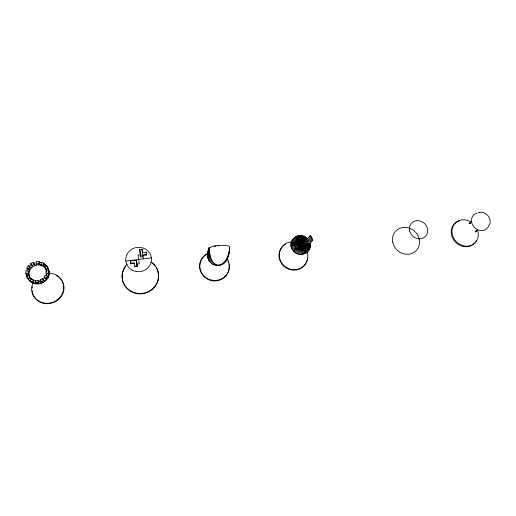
<?xml version="1.0" encoding="UTF-8"?>
<svg xmlns="http://www.w3.org/2000/svg" width="516" height="516" viewBox="0 0 516 516"><rect width="100%" height="100%" fill="white"/><g stroke="black" fill="none" stroke-linecap="round" stroke-linejoin="round"><path stroke-width="0.77" d="M295.907 236.522L299.519 241.03L301.492 240.708L303.556 241.675L307.085 238.302C299.802 230.317 285.909 240.701 292.488 249.718C297.158 258.484 312.535 253.917 310.142 243.739L312.632 240.192L311.825 237.779L310.419 235.612A10.094 1.258 -36.5 0 1 302.86 242.088L299.493 244.739M290.953 243.733A15.145 4.431 4.5 0 1 301.305 243.965L304.711 244.081L304.343 245.784L302.937 247.132L305.395 253.459M304.711 244.081L306.291 244.223L306.194 245.532L305.408 247.299L303.666 248.751M303.04 243.997C302.047 249.131 298.583 236.618 296.455 236.251M45.859 276.073L46.556 273.957L46.034 273.106L46.124 270.919L48.452 270.623L49.233 271.932C50.504 282.71 34.379 288.45 28.445 279.42L30.373 278.072L31.96 279.614L31.366 278.788L29.844 280.549L30.76 281.8M28.18 273.209L28.283 271.01L25.968 270.739L25.826 273.512L27.077 277.034L26.464 276.195L28.683 275.338L29.289 276.176L28.786 274.06L28.18 273.209L25.826 273.512M229.033 253.208C228.517 260.722 221.68 268.03 213.895 264.766C207.039 262.36 206.194 253.788 208.986 247.97C214.501 245.042 221.983 244.99 228.085 245.893L229.427 246.442C230.471 253.73 225.969 265.334 217.21 265.095C210.483 262.612 209.567 254.13 208.986 247.97M475.984 230.742L475.739 232.032L476.571 230.71M302.628 235.864L301.305 243.965A15.132 1.709 -75.5 0 1 298.635 254.149M49.117 274.673L48.336 273.383L48.452 270.623M227.562 256.981L226.95 259.432M36.081 283.865L35.198 282.626L35.61 280.433L37.965 280.42L38.526 281.239L38.732 283.413L40.203 283.129L41.622 282.671L40.267 279.833L42.351 278.711L44.518 281.697M49.233 271.932L48.581 269.294L46.427 265.585L44.524 266.92L45.053 267.798L43.473 266.269L44.957 264.54L46.298 265.908L44.434 263.65L41.938 262.289L40.958 264.302L41.506 265.185L39.281 264.637L38.726 263.747L39.126 261.586L37.655 261.502L36.178 261.599L36.384 263.753L36.946 264.644L34.669 265.218L33.288 262.322L30.663 263.702L31.566 265.069M39.281 264.637L39.68 262.489L41.106 262.747M207.522 254.491L208.922 248.499M208.322 251.331L209.154 247.77M207.458 255.762L208.999 249.196M209.051 249.486L209.548 247.364M207.567 257.033L209.206 250.137M207.851 258.284L209.412 251.795M208.303 259.49L209.728 253.64M208.909 260.638L210.173 255.543M47.975 276.892L48.846 274.228L46.556 273.957M209.67 261.696L210.702 257.613M214.83 246.029L214.74 246.384L216.023 246.138M210.56 262.657L211.431 259.303M211.579 263.495L212.25 260.967M212.695 264.205L213.211 262.315M218.642 246.138L218.803 245.558M303.84 236.264L301.305 243.965A15.132 1.084 -68.4 0 1 297.41 253.749M213.895 264.766L214.256 263.463M215.159 265.172L215.404 264.308M216.462 265.411L216.617 264.889M217.784 265.495L217.887 265.166M220.397 265.147L220.493 264.824M221.635 264.734L221.809 264.192M222.802 264.16L223.08 263.321M223.886 263.444L224.318 262.122M229.343 248.886L229.801 247.493M224.853 262.599L225.466 260.748M207.755 253.24L208.154 252.04M228.859 252.001L229.852 249.028M30.663 263.702L32.592 266.314L30.863 267.862L28.47 265.663L26.871 268.062L28.999 268.888L29.599 269.758L28.89 271.874L28.283 271.01M225.692 261.638L226.563 259.045M227.814 256.233L229.568 251.015M226.395 260.58L227.498 257.303M489.497 225.066C492.445 218.726 486.201 211.238 479.467 212.34M26.942 270.242L27.483 268.933L26.871 268.062M33.256 283.168L32.36 281.93L33.359 279.878L31.366 278.788M33.359 279.878L33.94 280.704L32.947 282.742L35.778 283.439M305.001 236.805L301.305 243.965A15.138 0.432 -61.3 0 1 296.236 253.201M46.685 279.73L45.885 278.472L47.459 276.06L45.337 275.234L44.079 277.144L46.408 279.298L44.241 281.265L42.351 278.711M291.082 246.209L293.262 242.681A10.094 2.387 -14.6 0 0 298.906 243.72L301.144 243.352L301.46 244.571L303.801 244.042A10.101 2.374 -14.6 0 0 312.625 240.192M291.398 247.428L293.585 243.92L293.262 242.681M291.863 248.602L294.062 245.119A10.107 1.851 -25.7 0 0 301.273 243.978A10.107 2.212 -18.3 0 0 312.309 238.96M292.488 249.718L294.694 246.248A10.107 1.458 -32.9 0 0 301.273 243.978A10.107 1.851 -25.7 0 0 311.825 237.779M297.726 247.719L293.249 250.757L295.468 247.299A10.101 1.238 -36.5 0 0 299.848 245.68L301.686 244.481L300.918 243.449L301.75 244.429L302.982 243.333M301.022 243.371L305.949 253.188M28.999 268.888L30.27 266.985M309.6 236.818L310.419 235.612M295.139 252.511L306.091 237.495M43.473 266.269L42.938 265.385L44.434 263.65M297.719 247.828L298.745 246.725M30.863 267.862L29.077 266.546L30.102 265.508L31.257 264.598L32.592 266.314M476.81 230.471L476.152 231.123L476.655 230.652M42.892 279.537L44.615 277.976M28.683 275.338L29.773 277.24L27.832 278.595L26.464 276.195M40.267 279.833L41.074 281.859L43.705 280.452M470.199 222.97L469.895 223.138L470.418 222.86M32.005 265.43L34.088 264.327M304.904 251.937C307.994 250.505 309.684 246.829 308.961 243.526L307.633 243.371C308.258 246.1 306.897 249.176 304.33 250.363M298.603 239.708C300.854 238.547 303.743 239.418 305.259 241.372M299.519 241.03C299.28 243.365 304.479 241.43 301.305 243.965A15.138 0.871 -47.1 0 0 294.139 251.692M296.777 237.437C299.88 235.857 303.847 236.618 306.356 238.966M297.68 238.502C300.222 237.212 303.466 237.837 305.517 239.753M470.115 223.009L468.896 223.299L470.037 223.383M44.524 266.92L45.608 268.804L47.801 267.959L48.581 269.294M45.608 268.804L46.137 269.675L48.311 268.83L48.962 271.481M35.288 262.773L33.869 263.218L34.669 265.218M38.526 281.239L40.816 280.652M130.742 263.799L130.361 260.973L136.392 260.199L137.217 266.52L134.869 266.824L134.334 262.728L130.651 263.199L130.742 263.799L134.412 263.321M134.792 266.243L137.146 265.934M142.074 249.202L142.584 253.279L142.074 249.202L139.739 249.499L140.371 254.762L138.056 255.052L139.217 263.857L136.888 264.16L136.759 263.018M140.662 256.955L140.494 255.162L146.492 254.401L146.531 255.02L142.88 255.485L142.977 256.658L140.662 256.955L140.371 254.762M125.833 261.083L151.356 257.819M26.445 274.364L28.786 274.06M142.532 252.659L146.196 252.195L146.531 255.02M307.033 244.029L301.538 244.616L297.629 235.857M299.615 244.726L301.376 244.584L301.228 243.346L302.95 243.262M35.198 282.626L38.171 282.607L39.029 283.839M36.384 263.753L38.726 263.747M46.034 273.106L48.336 273.383M306.291 244.223L310.303 244.971M299.738 243.739L306.291 244.887L310.29 246.203M308.961 243.526L310.142 243.739M33.94 280.704L36.184 281.252M27.483 268.933L29.599 269.758M303.505 244.829L301.305 243.965A15.138 4.979 28.1 0 0 291.991 240.237M29.844 280.549L32.36 281.93M302.718 244.732L301.305 243.965A15.138 4.992 36.1 0 0 292.643 239.211M40.958 264.302L42.938 265.385M310.116 247.416L306.194 245.532L301.305 243.965A15.138 4.876 20.2 0 0 291.488 241.346M45.234 265.011L44.053 264.257L43.241 262.889M302.531 244.848L301.305 243.965A15.138 4.921 44 0 0 293.423 238.282M309.781 248.589L306.014 246.158L301.305 243.965A15.145 4.696 12.3 0 0 291.14 242.52M44.079 277.144L45.885 278.472M30.444 281.368L29.373 280.459L29.689 280.897M302.434 245.003L301.305 243.965A15.138 4.767 51.9 0 0 294.333 237.47M309.29 249.705L305.749 246.751L301.305 243.965A15.132 4.528 59.7 0 0 295.352 236.792M46.021 265.443L46.95 266.469M308.645 250.737C306.44 247.441 302.499 245.726 300.422 242.456M295.468 247.299L293.585 243.92A10.107 2.212 -18.3 0 0 301.28 243.971A10.107 1.458 -32.9 0 0 311.193 236.657M27.064 277.44L28.767 279.859L27.406 277.473M26.664 275.718L26.993 276.163L26.774 274.809M31.05 281.317L31.96 282.568M34.333 283.174L34.637 283.606M29.773 277.24L30.373 278.072M36.681 282.71L37.552 283.942M28.47 265.663L29.077 266.546M40.203 283.129L40.493 283.561M47.988 268.068L46.427 265.585M41.074 281.859L41.912 283.103M307.865 251.673L301.305 243.965L298.854 235.619M42.435 281.233L43.26 282.478M33.288 262.322L34.179 263.689M45.389 280.343L45.666 280.781M46.756 277.311L47.549 278.575M47.459 276.06L48.252 277.337M39.126 261.586L39.971 262.96M48.504 275.583L48.775 276.028M48.491 271.997L49.272 273.306M48.73 270.132L49.001 270.59M306.962 252.492L301.305 243.965L300.112 235.541M302.144 245.532L302.937 247.132M47.201 266.727L47.801 267.959M301.931 245.423L301.305 243.965L301.376 235.625M46.137 269.675L46.479 271.074M130.361 260.973L130.451 261.573M142.784 255.201L143.267 258.858M139.739 249.499L140.494 255.162M137.217 266.52L136.392 260.199M37.965 280.42L38.171 282.607M146.196 252.195L146.234 252.821M290.934 244.971A15.145 4.096 -3.1 0 1 292.533 244.674M294.791 244.352A15.145 4.096 -3.1 0 1 297.738 244.081M299.525 243.991A15.145 4.096 -3.1 0 1 301.305 243.965L302.047 245.577A15.132 4.212 67.4 0 1 304.84 253.737M307.136 251.982A14.506 13.745 33.3 0 1 297.403 269.326A14.506 13.745 33.3 0 1 279.646 258.135A14.506 13.745 33.3 0 1 291.03 241.823M303.666 254.143A15.132 3.831 75.1 0 0 301.305 243.965A15.132 2.309 -82.7 0 1 299.893 254.394M302.434 254.388A15.132 3.38 82.6 0 0 301.305 243.965A15.132 2.864 90 0 1 301.17 254.472M293.249 250.757A15.087 1.2 -43.6 0 1 295.7 248.325M151.504 262.057A18.273 17.441 -7.9 0 1 154.381 286.948A18.273 17.441 -7.9 0 1 128.232 289.224A18.273 17.441 -7.9 0 1 127.026 264.186M227.221 258.877A14.848 14.306 13.5 0 1 221.886 278.724A14.848 14.306 13.5 0 1 201.459 272.603A14.848 14.306 13.5 0 1 208.09 253.143M49.072 273.125A16.157 14.951 -19.4 0 1 63.397 290.534A16.157 14.951 -19.4 0 1 42.641 302.744A16.157 14.951 -19.4 0 1 33.185 282.471M40.293 281.233A9.017 8.288 -17.8 0 1 38.752 281.562M31.611 279.478A9.017 8.288 -17.8 0 1 33.792 266.069A9.017 8.288 -17.8 0 1 46.75 271.397M477.545 230.117A13.996 12.371 45.4 0 1 465.98 246.203A13.996 12.371 45.4 0 1 452.216 228.653A13.996 12.371 45.4 0 1 471.327 222.19M489.02 225.131A9.494 8.321 45 0 1 474.488 227.556A9.494 8.321 45 0 1 477.036 213.063M478.138 212.844A9.494 8.321 45 0 1 479.287 212.773M474.778 242.849A13.964 12.345 45.4 0 1 453.848 240.127A13.964 12.345 45.4 0 1 459.511 220.79M476.274 240.604A13.964 12.345 45.4 0 1 475.739 241.546M307.181 259.703A14.474 13.719 33.3 0 1 287.031 268.455A14.474 13.719 33.3 0 1 282.297 246.751M282.704 246.313A14.474 13.719 33.3 0 1 285.541 244.107M307.439 257.916A14.474 13.719 33.3 0 1 307.291 259.116M229.201 266.495A14.809 14.274 13.4 0 1 209.361 279.988A14.809 14.274 13.4 0 1 203.381 256.962M203.82 256.517A14.809 14.274 13.4 0 1 206.832 254.253M227.937 261.057A14.809 14.274 13.4 0 1 228.601 262.812M229.027 264.637A14.809 14.274 13.4 0 1 229.175 265.875M58.734 277.04A16.112 14.912 -19.5 0 1 55.109 301.815A16.112 14.912 -19.5 0 1 32.082 290.702M32.082 288.07A16.112 14.912 -19.5 0 1 32.269 286.761M56.528 275.563A16.112 14.912 -19.5 0 1 57.669 276.254M157.206 269.629A18.228 17.396 -8 0 1 138.249 293.798A18.228 17.396 -8 0 1 125.594 266.475M151.53 262.579A18.228 17.396 -8 0 1 154.852 265.74M156.161 267.611A18.228 17.396 -8 0 1 156.89 268.939M476.1 231.207L475.784 231.794L476.107 231.245M469.766 223.157L469.457 223.241L469.805 223.183M409.633 230.91A9.617 8.656 42.9 0 0 424.887 236.941A9.617 8.656 42.9 0 0 421.166 221.3A9.617 8.656 42.9 0 0 409.633 230.91M392.824 242.643A14.164 12.848 43.3 0 0 415.328 251.479A14.164 12.848 43.3 0 0 409.904 228.343A14.164 12.848 43.3 0 0 392.824 242.643M132.148 270.132A12.868 12.21 -5.4 0 0 151.459 259.413A12.868 12.21 -5.4 0 0 132.193 248.976A12.868 12.21 -5.4 0 0 132.148 270.132"/></g></svg>
